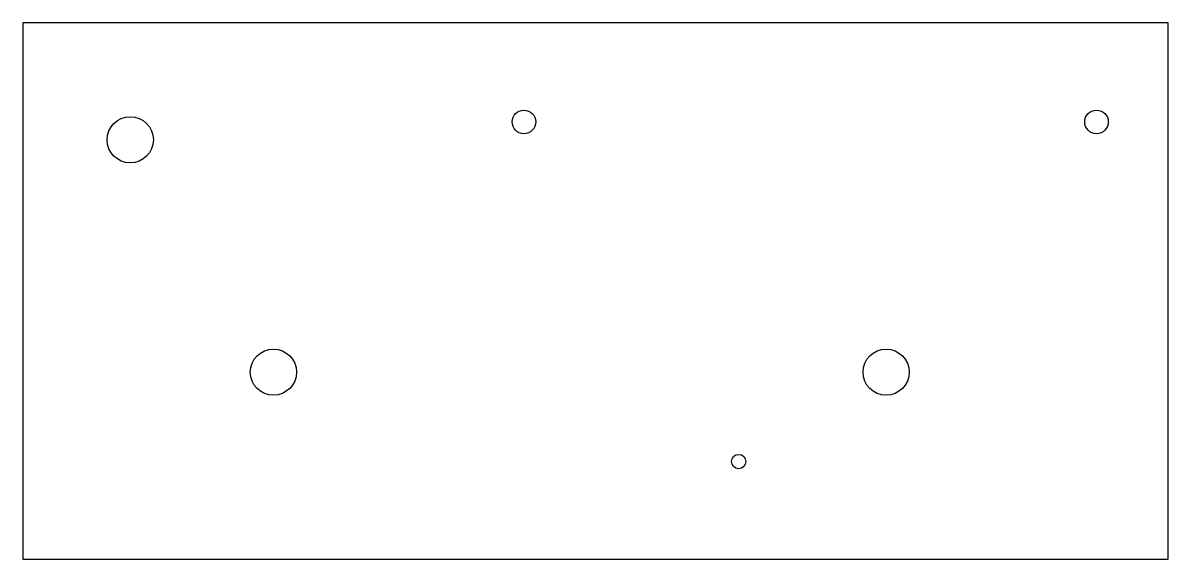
# Model space of a CAD drawing. Header units: millimetres. Extents: x 0 to 320, y 0 to 150.
import ezdxf

# ---------------------------------------------------------------- set-up
doc = ezdxf.new("R2010")
doc.units = ezdxf.units.MM
doc.layers.add('CUT', color=7, linetype='Continuous')

msp = doc.modelspace()

# ---------------------------------------------------------------- linework, layer by layer
at = {"layer": 'CUT'}
msp.add_lwpolyline([(0, 0), (320, 0), (320, 150), (0, 150)], close=True, dxfattribs=at)
for centre, radius in [((140, 122.3), 3.3), ((300, 122.3), 3.3), ((30, 117.3), 6.45), ((70, 52.3), 6.45), ((241.2, 52.3), 6.45), ((200, 27.3), 2)]:
    msp.add_circle(centre, radius, dxfattribs=at)

doc.saveas('drawing.dxf')
